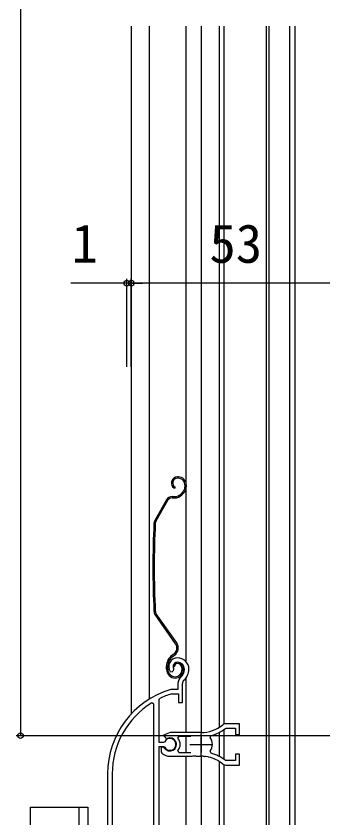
# Model space of a CAD drawing. Units: millimetres, scale not verified. Extents: x -525 to 525, y -783 to 779.
# Drawn here: x -228.2 to -158.4, y -74.6 to 107.9 of the extents above; entities that cross this region are included whole.
import ezdxf
from ezdxf.enums import TextEntityAlignment as Align

# ---------------------------------------------------------------- set-up
doc = ezdxf.new("R2010")
doc.units = ezdxf.units.MM
doc.header["$LTSCALE"] = 4
for name, color, linetype in [('0-3_YKK_11E', 7, 'Continuous'), ('0-4_YKK_12', 2, 'Continuous'), ('0-5_YKK_13', 4, 'Continuous'), ('0-7_YKK_D', 6, 'Continuous')]:
    doc.layers.add(name, color=color, linetype=linetype)
doc.styles.add('ＭＳ ゴシック', font='')
doc.styles.get('ＭＳ ゴシック').set_extended_font_data('MS Gothic')

msp = doc.modelspace()

# ---------------------------------------------------------------- linework, layer by layer
at = {"layer": '0-3_YKK_11E'}
for p, q in [((-186.192, -55.383), (-186.192, -60.383)), ((-184.036, -56.342), (-183.87, -55.878)), ((-188.692, -57.883), (-183.692, -57.883)), ((-183.87, -59.888), (-184.036, -59.423))]:
    msp.add_line(p, q, dxfattribs=at)
for points in [[(-193.134, -41.325), (-192.676, -41.366), (-192.387, -41.077), (-192.344, -40.707)], [(-191.392, -44.046), (-191.392, -45.383), (-192.949, -45.383), (-193.034, -45.395)], [(-192.89, -46.395), (-192.803, -46.383), (-191.292, -46.383), (-191.292, -48.383), (-190.392, -48.383), (-190.392, -44.046)], [(-194.395, -57.269), (-194.662, -57.433), (-195.692, -57.433), (-195.692, -47.68), (-195.521, -47.409)], [(-196.892, -102.383), (-196.892, -48.715), (-197.35, -48.46)], [(-180.616, -54.247), (-180.43, -54.183), (-178.292, -54.183), (-178.292, -55.633), (-177.392, -55.633), (-177.392, -53.183), (-180.536, -53.183)], [(-186.192, -55.183), (-193.192, -55.183), (-194.666, -55.778), (-194.21, -56.429), (-193.836, -56.528)], [(-191.379, -56.467), (-191.143, -55.983), (-188.492, -55.983)], [(-195.692, -81.682), (-195.692, -58.333), (-194.662, -58.333), (-194.395, -58.496)], [(-194.491, -58.633), (-194.751, -58.483), (-195.192, -58.483), (-195.192, -59.492), (-195.033, -59.858)], [(-188.492, -59.783), (-191.143, -59.783), (-191.379, -59.298)], [(-180.536, -62.583), (-177.392, -62.583), (-177.392, -60.133), (-178.292, -60.133), (-178.292, -61.583), (-180.43, -61.583), (-180.616, -61.518)], [(-193.192, -60.583), (-188.151, -60.583), (-187.967, -60.463), (-187.417, -60.463), (-187.234, -60.583), (-186.192, -60.583)], [(-185.341, -60.628), (-185.149, -60.533), (-184.6, -60.624), (-184.448, -60.775)], [(-207.392, -64.583), (-207.392, -81.383), (-205.392, -81.383), (-205.392, -102.383), (-207.392, -102.383), (-207.392, -111.383)], [(-206.342, -64.583), (-206.342, -80.333), (-204.342, -80.333), (-204.342, -102.383), (-196.892, -102.383)]]:
    msp.add_lwpolyline(points, dxfattribs=at)
for centre, radius, start, end in [((-191.492, -40.183), 2, 90, 214.83576), ((-191.492, -40.783), 2.6, 0.00001, 89.99999), ((-191.492, -40.183), 1, 90, 211.65762), ((-191.492, -40.783), 1.6, 0.00001, 89.99999), ((-192.192, -40.783), 2.3, 310.62932, 0), ((-192.192, -40.783), 3.3, 310.62932, 0.00001), ((-189.392, -44.046), 2, 130.62933, 180.00002), ((-189.392, -44.046), 1, 130.62933, 180.00002), ((-187.392, -64.583), 20, 106.38438, 180), ((-187.392, -64.583), 19, 106.81985, 115.3285), ((-187.392, -64.583), 18.95, 121.69983, 180.00001), ((-186.192, -47.183), 8, 269.99999, 308.94244), ((-186.192, -47.183), 9, 284.95661, 308.2843), ((-180.536, -54.183), 1, 90.00007, 128.94252), ((-193.192, -57.883), 1.5, 209.99999, 115.4059), ((-193.192, -57.883), 1.35, 207.03568, 152.96432), ((-193.192, -57.883), 2.3, 322.02012, 37.97988), ((-186.192, -57.883), 2.65, 324.45235, 35.54765), ((-193.192, -57.883), 2.7, 227.01413, 270), ((-186.192, -68.583), 9, 51.7157, 75.04339), ((-186.192, -68.583), 8, 83.8902, 90.00005), ((-186.192, -68.583), 8, 51.05756, 77.40577), ((-180.536, -61.583), 1, 231.05756, 270.00001)]:
    msp.add_arc(centre, radius, start, end, dxfattribs=at)
at = {"layer": '0-4_YKK_12'}
for p, q in [((-201.997, 105.599), (-201.997, -50.919)), ((-197.897, 105.599), (-197.897, -47.564)), ((-189.497, -38.878), (-189.497, 105.599)), ((-186.096, 105.599), (-186.096, -55.182)), ((-181.996, 105.599), (-181.996, -53.994)), ((-180.993, 105.599), (-180.993, -53.263)), ((-171.297, 105.599), (-171.297, -83.569)), ((-170.697, 105.599), (-170.697, -84.966)), ((-165.997, 105.599), (-165.997, -108.645)), ((-164.797, 105.599), (-164.797, -108.54)), ((-189.497, -55.183), (-189.497, -42.687)), ((-180.993, -54.529), (-180.993, -61.236)), ((-189.497, -59.783), (-189.497, -55.983)), ((-186.096, -56.035), (-186.096, -59.73)), ((-181.996, -55.144), (-181.996, -60.621)), ((-189.497, -81.682), (-189.497, -60.583)), ((-186.096, -60.583), (-186.096, -81.682)), ((-181.996, -61.772), (-181.996, -81.682)), ((-180.993, -62.502), (-180.993, -81.682))]:
    msp.add_line(p, q, dxfattribs=at)
at = {"layer": '0-5_YKK_13'}
for p, q in [((-191.292, 3.017), (-191.492, 3.017)), ((-191.292, 2.717), (-191.492, 2.717)), ((-192.042, 0.665), (-192.192, 0.405)), ((-189.792, 1.217), (-189.792, 0.776)), ((-189.492, 1.217), (-189.492, 0.776)), ((-192.705, -1.483), (-192.134, -1.483)), ((-192.705, -1.783), (-192.134, -1.783)), ((-190.32, -0.497), (-190.72, -0.897)), ((-190.107, -0.709), (-190.507, -1.109)), ((-194.01, -2.244), (-196.649, -6.904)), ((-193.749, -2.391), (-196.388, -7.052)), ((-191.917, -34.967), (-196.575, -28.314)), ((-191.671, -34.795), (-196.33, -28.142)), ((-192.335, -37.335), (-192.713, -37.6)), ((-192.541, -37.845), (-192.163, -37.58)), ((-193.992, -40.783), (-193.992, -40.057)), ((-193.692, -40.783), (-193.692, -40.057)), ((-192.192, -40.183), (-192.492, -40.183)), ((-190.492, -40.483), (-190.492, -40.983)), ((-190.192, -40.483), (-190.192, -40.983)), ((-224.892, -72.183), (-211.892, -72.183)), ((-224.892, -103.383), (-224.892, -72.183)), ((-213.892, -72.183), (-213.892, -81.883)), ((-211.892, -72.183), (-211.892, -81.883))]:
    msp.add_line(p, q, dxfattribs=at)
for centre, radius, start, end in [((-191.492, 1.617), 1.4, 90, 240), ((-191.492, 1.617), 1.1, 90, 240), ((-191.292, 1.217), 1.8, 0, 90), ((-191.292, 1.217), 1.5, 0, 90), ((-191.592, 0.776), 1.8, 315, 0), ((-191.592, 0.776), 2.1, 315, 358.13505), ((-191.592, 0.776), 2.1, 358.13505, 360), ((-192.705, -2.983), 1.5, 90, 150.48327), ((-192.705, -2.983), 1.2, 90, 150.48327), ((-192.134, 0.517), 2, 270, 315), ((-192.134, 0.517), 2.3, 270, 315), ((-191.592, 0.917), 2.2, 315, 315.25341), ((-195.343, -7.643), 1.5, 150.48327, 177.1299), ((-195.343, -7.643), 1.2, 150.48327, 177.1299), ((2.908, -17.583), 200, 177.1299, 182.85047), ((2.908, -17.583), 199.7, 177.1299, 182.85047), ((-195.347, -27.454), 1.5, 182.85047, 215), ((-195.347, -27.454), 1.2, 182.85047, 215), ((-193.31, -35.942), 1.7, 305, 35), ((-193.31, -35.942), 2, 305, 35), ((-190.992, -40.057), 3, 125, 180), ((-190.992, -40.057), 2.7, 125, 180), ((-191.492, -40.183), 1, 90, 180), ((-191.492, -40.183), 0.7, 90, 180), ((-191.492, -40.483), 1.3, 0, 90), ((-191.492, -40.483), 1, 0, 90), ((-191.992, -40.783), 2, 180, 270), ((-191.992, -40.783), 1.7, 180, 270), ((-191.992, -40.983), 1.5, 270, 0), ((-191.992, -40.983), 1.8, 270, 0)]:
    msp.add_arc(centre, radius, start, end, dxfattribs=at)
at = {"layer": '0-7_YKK_D'}
for p, q in [((-227.196, 270.099), (-227.196, -55.901)), ((-202.997, 28.099), (-202.997, 48.099)), ((-201.997, 28.099), (-201.997, 48.099)), ((-201.997, 28.099), (-201.997, 48.099)), ((-202.997, 47.099), (-215.71, 47.099)), ((-201.997, 47.099), (-202.997, 47.099)), ((-148.997, 47.099), (-201.997, 47.099)), ((-201.997, 47.099), (-199.447, 47.099)), ((-155.947, -55.901), (-228.196, -55.901))]:
    msp.add_line(p, q, dxfattribs=at)
for centre in [(-202.997, 47.099), (-201.997, 47.099), (-201.997, 47.099), (-227.196, -55.901)]:
    msp.add_circle(centre, 0.637, dxfattribs=at)

# ---------------------------------------------------------------- texts
at = {"layer": '0-7_YKK_D', "style": 'ＭＳ ゴシック'}
for s, p in [('1', (-215.551, 49.099)), ('53', (-184.224, 49.099))]:
    msp.add_text(s, height=8.798, dxfattribs=at).set_placement(p, align=Align.BOTTOM_LEFT)

doc.saveas('drawing.dxf')
